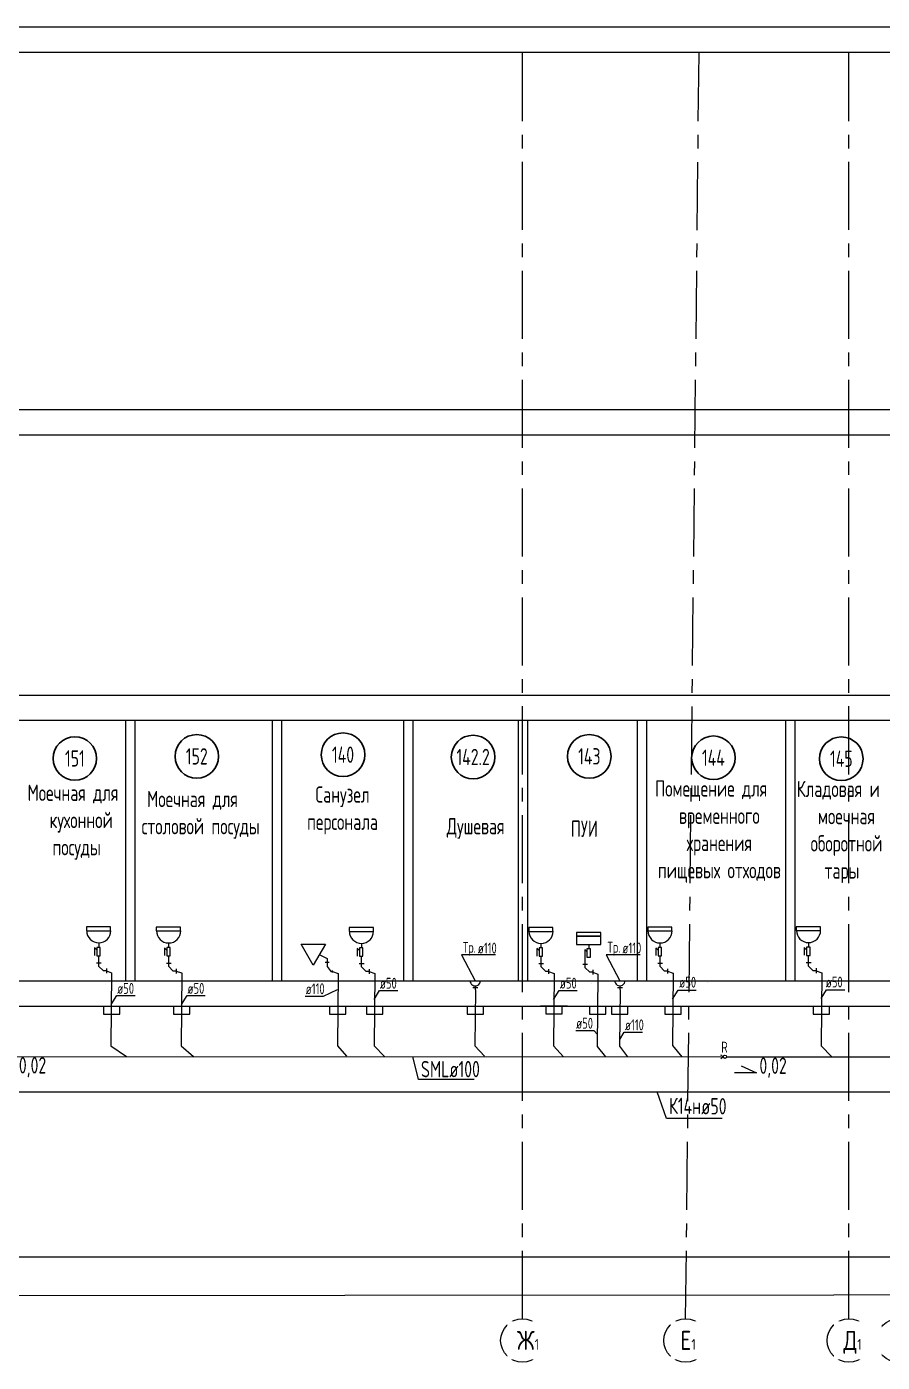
# Model space of a CAD drawing. Header units: millimetres. Extents: x -8689834 to 9419935, y -117443 to 166298.
# Drawn here: x -211330 to -195608, y -58947 to -34412 of the extents above; entities that cross this region are included whole.
import ezdxf
from ezdxf.enums import TextEntityAlignment as Align

# ---------------------------------------------------------------- set-up
doc = ezdxf.new("R2010")
doc.units = ezdxf.units.MM
doc.header["$MEASUREMENT"] = 0
doc.linetypes.add('CENTER', pattern=[2, 1.25, -0.25, 0.25, -0.25])
doc.layers.get('0').update_dxf_attribs({"color": 250, "lineweight": 9})
for name, color, linetype in [('PDF _0', 7, 'Continuous'), ('PDF __ВК-Text VK', 7, 'Continuous'), ('PDF __ВК-противопожарные муфты', 1, 'Continuous'), ('PDF __ВК-стены', 7, 'Continuous'), ('PDF __Сантехника', 7, 'Continuous'), ('АР_Кровля дорожки', 245, 'Continuous'), ('АР_Таблицы', 250, 'Continuous')]:
    doc.layers.add(name, color=color, linetype=linetype)
doc.layers.add('PDF __ВК-К1', color=7, linetype='Continuous', true_color=0xb80000)
doc.layers.add('PDF __ВК-К14н', color=190, linetype='Continuous', true_color=0x7f00ff)
for name, color, linetype, lineweight in [('АР_Маркер экспликации', 239, 'Continuous', 13), ('АР_Номер помещения', 1, 'Continuous', 25), ('АР_Оси', 195, 'Continuous', 9), ('АР_Помещения_площадь', 19, 'Continuous', 9), ('ВК_канализация', 32, 'Continuous', 15)]:
    doc.layers.add(name, color=color, linetype=linetype, lineweight=lineweight)
doc.styles.add('ISOCPEUR', font='isocpeur.ttf', dxfattribs={"width": 0.7})
doc.styles.get("Standard").update_dxf_attribs({"font": 'isocpeur.ttf', "width": 0.7})
doc.styles.add('ГОСТ 2.304', font='isocpeur.ttf', dxfattribs={"width": 0.7})

# ---------------------------------------------------------------- blocks, each defined once
blk = doc.blocks.new('*U1658')
at = {"layer": 'АР_Номер помещения', "color": 7}
blk.add_circle((-15720, 4793), 400, dxfattribs=at)
at = {"layer": 'АР_Помещения_площадь', "color": 7}
blk.add_line((-13545, 633), (-13545, 633), dxfattribs=at)
at = {"color": 7, "style": 'ISOCPEUR', "width": 0.7, "flags": 1}
blk.add_attdef('КАТЕГОРИЯ', (-499, -2092), '', height=250, dxfattribs=at)
at = {"layer": 'АР_Номер помещения', "color": 7, "style": 'ISOCPEUR', "width": 0.7}
blk.add_attdef('НОМЕР_ПОМЕЩЕНИЯ', text='', height=300, dxfattribs=at).set_placement((-15720, 4793), align=Align.MIDDLE_CENTER)
at = {"layer": 'АР_Помещения_площадь', "color": 7, "lineweight": 30, "width": 0.7, "flags": 104}
blk.add_attdef('ИМЯ_ПОМЕЩЕНИЯ', text='', height=100, dxfattribs=at).set_placement((158, 1217), align=Align.MIDDLE_CENTER)
at = {"layer": 'АР_Помещения_площадь', "color": 7, "style": 'ISOCPEUR', "width": 0.7}
blk.add_attdef('ПЛОЩАДЬ_ПОМЕЩЕНИЯ', text='', height=200, dxfattribs=at).set_placement((-13540, 880), align=Align.MIDDLE_RIGHT)

msp = doc.modelspace()

# ---------------------------------------------------------------- linework, layer by layer
at = {"layer": 'PDF _0', "color": 3, "lineweight": 13}
for centre in [(-203087.1, -51936.7), (-203087.1, -51936.7), (-200429.7, -51934.6), (-200429.7, -51934.6)]:
    msp.add_arc(centre, 95.2, 179.99999, 0.00001, dxfattribs=at)
at = {"layer": 'PDF __ВК-Text VK', "lineweight": 13}
msp.add_lwpolyline([(-198200.4, -53500), (-197918, -53630), (-198320.7, -53629.3)], dxfattribs=at)
at = {"layer": 'PDF __ВК-К1', "color": 244, "lineweight": 13, "true_color": 0x991b1e}
for points in [[(-210009.4, -51477.8), (-210009.4, -51668.3)], [(-208725.5, -51481.1), (-208725.5, -51671.6)], [(-205182.3, -51488.3), (-205182.3, -51678.8)], [(-201882.3, -51488.3), (-201882.3, -51678.8)], [(-201072.9, -51501.6), (-201072.9, -51692.1)], [(-199695.8, -51481.1), (-199695.8, -51671.6)], [(-196967.5, -51473.9), (-196967.5, -51664.4)], [(-210047.5, -51609), (-209958.6, -51609)], [(-209865.4, -51757.2), (-209920.5, -51757.2), (-210009.4, -51668.3)], [(-209865.4, -51712.7), (-209865.4, -51801.6)], [(-208763.6, -51612.3), (-208674.7, -51612.3)], [(-208581.6, -51760.5), (-208636.6, -51760.5), (-208725.5, -51671.6)], [(-208581.6, -51716), (-208581.6, -51804.9)], [(-205844, -51595.1), (-205771.5, -51595.1)], [(-205809.5, -51529.4), (-205809.5, -51678)], [(-205809.5, -51678), (-205736.9, -51771.2)], [(-205712.4, -51788.8), (-205712.4, -51752.4)], [(-205220.4, -51619.5), (-205131.5, -51619.5)], [(-205038.4, -51767.7), (-205093.4, -51767.7), (-205182.3, -51678.8)], [(-205038.4, -51723.2), (-205038.4, -51812.1)], [(-201920.4, -51619.5), (-201831.5, -51619.5)], [(-201738.4, -51767.7), (-201793.4, -51767.7), (-201882.3, -51678.8)], [(-201738.4, -51723.2), (-201738.4, -51812.1)], [(-201111, -51632.8), (-201022.1, -51632.8)], [(-200928.9, -51780.9), (-200984, -51780.9), (-201072.9, -51692.1)], [(-200928.9, -51736.5), (-200928.9, -51825.4)], [(-199733.9, -51612.3), (-199645, -51612.3)], [(-199551.9, -51760.5), (-199606.9, -51760.5), (-199695.8, -51671.6)], [(-199551.9, -51716), (-199551.9, -51804.9)], [(-197005.6, -51605.1), (-196916.7, -51605.1)], [(-196823.6, -51753.3), (-196878.6, -51753.3), (-196967.5, -51664.4)], [(-196823.6, -51708.8), (-196823.6, -51797.7)], [(-203258.6, -51938.8), (-202911.5, -51938.8)], [(-200601.1, -51936.7), (-200254, -51936.7)], [(-203038.5, -52070), (-203131.6, -52070)], [(-203038.5, -52070), (-203131.6, -52070)], [(-203085, -52103.9), (-203084.3, -52031.9)], [(-200381, -52067.9), (-200474.1, -52067.9)], [(-200381, -52067.9), (-200474.1, -52067.9)], [(-200427.5, -52101.8), (-200426.9, -52029.8)]]:
    msp.add_lwpolyline(points, dxfattribs=at)
at = {"layer": 'PDF __ВК-К1', "lineweight": 13}
msp.add_lwpolyline([(-203258.6, -51938.8), (-202911.5, -51938.8)], dxfattribs=at)
at = {"layer": 'PDF __ВК-К14н', "color": 152, "lineweight": 13, "true_color": 0x2776bb}
for points in [[(-229059.3, -53978.5), (-208786.5, -53977.4)], [(-208786.5, -53977.4), (-190701.8, -53976.3)]]:
    msp.add_lwpolyline(points, dxfattribs=at)
at = {"layer": 'PDF __ВК-противопожарные муфты', "lineweight": 13}
for points in [[(-210016.3, -52402.3), (-209770.8, -52402.3), (-209521, -52402.3)], [(-209918.9, -52402.3), (-209918.9, -52550.5), (-209618.4, -52550.5), (-209618.4, -52402.3)], [(-208732.4, -52402.3), (-208486.9, -52402.3), (-208237.2, -52402.3)], [(-208635.1, -52402.3), (-208635.1, -52550.5), (-208334.5, -52550.5), (-208334.5, -52402.3)], [(-205863.2, -52402.3), (-205617.7, -52402.3), (-205368, -52402.3)], [(-205765.9, -52402.3), (-205765.9, -52550.5), (-205465.3, -52550.5), (-205465.3, -52402.3)], [(-205185.7, -52402.3), (-204940.2, -52402.3), (-204690.5, -52402.3)], [(-205088.4, -52402.3), (-205088.4, -52550.5), (-204787.8, -52550.5), (-204787.8, -52402.3)], [(-203336, -52402.3), (-203090.5, -52402.3), (-202840.7, -52402.3)], [(-203238.6, -52402.3), (-203238.6, -52550.5), (-202938.1, -52550.5), (-202938.1, -52402.3)], [(-201889.2, -52399.4), (-201643.7, -52399.4), (-201394, -52399.4)], [(-201791.9, -52399.4), (-201791.9, -52547.5), (-201491.3, -52547.5), (-201491.3, -52399.4)], [(-201083.5, -52402.3), (-200838, -52402.3), (-200588.2, -52402.3)], [(-200986.2, -52402.3), (-200986.2, -52550.5), (-200685.6, -52550.5), (-200685.6, -52402.3)], [(-200680.8, -52402.3), (-200435.3, -52402.3), (-200185.5, -52402.3)], [(-200583.5, -52402.3), (-200583.5, -52550.5), (-200282.9, -52550.5), (-200282.9, -52402.3)], [(-199702.8, -52402.3), (-199457.3, -52402.3), (-199207.5, -52402.3)], [(-199605.4, -52402.3), (-199605.4, -52550.5), (-199304.9, -52550.5), (-199304.9, -52402.3)], [(-196974.5, -52402.3), (-196729, -52402.3), (-196479.2, -52402.3)], [(-196877.1, -52402.3), (-196877.1, -52550.5), (-196576.6, -52550.5), (-196576.6, -52402.3)]]:
    msp.add_lwpolyline(points, dxfattribs=at)
at = {"layer": 'PDF __ВК-стены', "color": 18, "lineweight": 13, "true_color": 0x000000}
for points in [[(-251635.5, -34412.4), (-171723.3, -34412.4)], [(-251635.5, -34878.1), (-172011.2, -34878.1)], [(-251635.5, -34878.1), (-171723.3, -34878.1)], [(-251262.1, -41442.7), (-171723.3, -41442.7)], [(-251259, -41908.3), (-171723.3, -41908.3)], [(-251092.7, -46691.8), (-171723.3, -46691.8)], [(-251092.7, -47153.2), (-171723.3, -47153.2)], [(-209511.7, -47160.4), (-209511.7, -51943.9)], [(-209342.4, -47160.4), (-209342.4, -51943.9)], [(-206816.2, -47153.2), (-206816.2, -51936.7)], [(-206646.8, -47153.2), (-206646.8, -51936.7)], [(-204404.7, -47157.8), (-204404.7, -51941.3)], [(-204235.3, -47157.8), (-204235.3, -51941.3)], [(-202298.7, -47160.4), (-202298.7, -51943.9)], [(-202129.4, -47160.4), (-202129.4, -51943.9)], [(-200112.1, -47160.4), (-200112.1, -51943.9)], [(-199942.8, -47160.4), (-199942.8, -51943.9)], [(-197383.9, -47160.4), (-197383.9, -51943.9)], [(-197214.6, -47160.4), (-197214.6, -51943.9)], [(-251092.7, -51936.7), (-171723.3, -51936.7)], [(-251092.7, -52402.3), (-172011.2, -52402.3)], [(-251092.7, -52402.3), (-171723.3, -52402.3)], [(-250394.1, -57746.2), (-115672.8, -57651.4)]]:
    msp.add_lwpolyline(points, dxfattribs=at)
at = {"layer": 'PDF __Сантехника', "lineweight": 13}
for points in [[(-209787.1, -50948.7), (-210231.6, -50948.7), (-210231.6, -51020.6), (-209787.1, -51020.6)], [(-208503.3, -50952), (-208947.7, -50952), (-208947.7, -51023.9), (-208503.3, -51023.9)], [(-204960.1, -50959.2), (-205404.5, -50959.2), (-205404.5, -51031.1), (-204960.1, -51031.1)], [(-201660.1, -50959.2), (-202104.6, -50959.2), (-202104.6, -51031.1), (-201660.1, -51031.1)], [(-199473.5, -50952), (-199918, -50952), (-199918, -51023.9), (-199473.5, -51023.9)], [(-196745.3, -50944.8), (-197189.8, -50944.8), (-197189.8, -51016.7), (-196745.3, -51016.7)], [(-206065.1, -51650.3), (-206286.2, -51263.4), (-205840.6, -51263.4)], [(-200780.8, -51048.6), (-201225.2, -51048.6), (-201225.2, -51120.6), (-200780.8, -51120.6)], [(-200780.8, -51120.6), (-201225.2, -51120.6), (-201225.2, -51273), (-200780.8, -51273)], [(-209977.6, -51325.4), (-210041.1, -51325.4), (-210041.1, -51477.8), (-209977.6, -51477.8)], [(-208693.7, -51328.7), (-208757.2, -51328.7), (-208757.2, -51481.1), (-208693.7, -51481.1)], [(-205150.5, -51335.9), (-205214, -51335.9), (-205214, -51488.3), (-205150.5, -51488.3)], [(-201850.6, -51335.9), (-201914.1, -51335.9), (-201914.1, -51488.3), (-201850.6, -51488.3)], [(-200971.3, -51353.4), (-201034.8, -51353.4), (-201034.8, -51505.8), (-200971.3, -51505.8)], [(-199664, -51328.7), (-199727.5, -51328.7), (-199727.5, -51481.1), (-199664, -51481.1)], [(-196935.8, -51321.5), (-196999.3, -51321.5), (-196999.3, -51473.9), (-196935.8, -51473.9)]]:
    msp.add_lwpolyline(points, close=True, dxfattribs=at)
for points in [[(-210007.2, -51245), (-210007.2, -51325.4)], [(-208723.4, -51248.3), (-208723.4, -51328.7)], [(-205180.2, -51255.5), (-205180.2, -51335.9)], [(-201880.2, -51255.5), (-201880.2, -51335.9)], [(-201003, -51273), (-201003, -51353.4)], [(-199693.7, -51248.3), (-199693.7, -51328.7)], [(-196965.4, -51241.1), (-196965.4, -51321.5)], [(-210041.1, -51372), (-210083.4, -51333.9), (-210083.4, -51473.6)], [(-208757.2, -51375.3), (-208799.6, -51337.2), (-208799.6, -51476.9)], [(-205954.6, -51456.9), (-205809.5, -51529.4)], [(-205214, -51382.5), (-205256.4, -51344.4), (-205256.4, -51484.1)], [(-201914.1, -51382.5), (-201956.4, -51344.4), (-201956.4, -51484.1)], [(-201034.8, -51400), (-201072.9, -51361.9), (-201072.9, -51501.6)], [(-199727.5, -51375.3), (-199769.9, -51337.2), (-199769.9, -51476.9)], [(-196999.3, -51368.1), (-197041.6, -51330), (-197041.6, -51469.7)]]:
    msp.add_lwpolyline(points, dxfattribs=at)
for centre in [(-210005.1, -51018.5), (-208721.3, -51021.8), (-205178.1, -51029), (-201878.1, -51029), (-199691.5, -51021.8), (-196963.3, -51014.6)]:
    msp.add_arc(centre, 222.2, 180, 0, dxfattribs=at)
at = {"layer": 'АР_Кровля дорожки', "color": 7, "lineweight": 13, "ltscale": 500}
msp.add_lwpolyline([(-201241.3, -52850.6), (-200906, -52850.6), (-200842.9, -52928)], dxfattribs=at)
at = {"layer": 'АР_Оси', "color": 18, "linetype": 'CENTER', "lineweight": 13, "ltscale": 1000, "true_color": 0x000000}
for p, q in [((-202221, -58146.7), (-202221, -34711.8)), ((-199221, -58146.7), (-198972.9, -34711.8)), ((-196221, -58146.7), (-196221, -34711.8))]:
    msp.add_line(p, q, dxfattribs=at)
at = {"layer": 'АР_Оси', "color": 18, "lineweight": 13, "ltscale": 0.5, "true_color": 0x000000}
for centre in [(-202221, -58546.7), (-199221, -58546.7), (-196221, -58546.7), (-195313.6, -58546.7)]:
    msp.add_circle(centre, 400, dxfattribs=at)
at = {"layer": 'ВК_канализация', "color": 18, "lineweight": 13, "ltscale": 500, "true_color": 0x000000}
for points in [[(-202713.2, -51464.5), (-203338.2, -51464.5), (-203090.7, -51938.8)], [(-200055.8, -51462.4), (-200680.7, -51462.4), (-200433.2, -51936.7)], [(-209774.7, -52375.9), (-209674.7, -52211.3), (-209339.4, -52211.3)], [(-208483.4, -52375.9), (-208383.4, -52211.3), (-208048.1, -52211.3)], [(-206210.9, -52218.1), (-205875.6, -52218.1), (-205616.9, -52098.3)], [(-204947.6, -52281.4), (-204847.6, -52116.7), (-204512.4, -52116.7)], [(-201647.6, -52281.4), (-201547.6, -52116.7), (-201212.4, -52116.7)], [(-199461.1, -52274.2), (-199361.1, -52109.5), (-199025.9, -52109.5)], [(-196732.8, -52267), (-196632.8, -52102.4), (-196297.6, -52102.4)], [(-200433.1, -53017), (-200351.5, -52882.7), (-200016.3, -52882.7)], [(-203104.4, -53750.9), (-204128.3, -53750.9), (-204233.5, -53331.1)], [(-198550.1, -54465.5), (-199574, -54465.5), (-199744.2, -53976.8)]]:
    msp.add_lwpolyline(points, dxfattribs=at)
at = {"layer": 'ВК_канализация', "color": 244, "lineweight": 13, "ltscale": 500, "true_color": 0x991b1e}
for points in [[(-209865.4, -51757.2), (-209769, -51792)], [(-208581.6, -51760.5), (-208485.2, -51795.3)], [(-199551.9, -51760.5), (-199448.1, -51797.7)], [(-196823.6, -51753.3), (-196719.8, -51792)], [(-209769, -51792), (-209781.6, -53135.4)], [(-208477.7, -51792), (-208490.3, -53135.4)], [(-205712.4, -51771), (-205736.9, -51771.2)], [(-205712.4, -51770.6), (-205608.7, -51805.5)], [(-205608.7, -51806.8), (-205621.1, -53135.4)], [(-205038.4, -51767.7), (-204934.7, -51805.1)], [(-204934.7, -51805.1), (-204947, -53132.5)], [(-201738.4, -51767.7), (-201634.7, -51802.5)], [(-201634.7, -51803.5), (-201647.1, -53132.5)], [(-200928.9, -51781.3), (-200832.5, -51816.1)], [(-200832.5, -51816.1), (-200844.9, -53143.7)], [(-199448.1, -51797.7), (-199460.5, -53125.3)], [(-196719.8, -51792), (-196732.3, -53135.4)], [(-203085, -52103.9), (-203097.3, -53133.6)], [(-200427.5, -52101.8), (-200433.8, -53136.9)], [(-209781.6, -53135.4), (-209496.4, -53328.5)], [(-208490.3, -53135.4), (-208267.1, -53329.9)], [(-205621.1, -53135.4), (-205454.5, -53325.7)], [(-204947, -53132.5), (-204753.1, -53332.1)], [(-203097.3, -53133.6), (-202918.5, -53322.4)], [(-201647.1, -53132.5), (-201463.4, -53333.6)], [(-200844.9, -53143.7), (-200692.9, -53332.9)], [(-200433.8, -53136.9), (-200290.2, -53332.9)], [(-199460.5, -53125.3), (-199292.3, -53334.7)], [(-196732.3, -53135.4), (-196533, -53335.6)], [(-212077.4, -53327.2), (-198576.2, -53335.1)], [(-198529.5, -53334.7), (-198546.2, -53334.8)], [(-198469.5, -53334), (-196389.6, -53335.1)], [(-198469.5, -53334.4), (-193373.8, -53337.4)]]:
    msp.add_lwpolyline(points, dxfattribs=at)
at = {"layer": 'ВК_канализация', "color": 7, "lineweight": 13, "ltscale": 500}
msp.add_lwpolyline([(-172011.2, -57016.1), (-251262.1, -57016.1)], dxfattribs=at)
at = {"layer": 'ВК_канализация', "color": 244, "lineweight": 13, "ltscale": 500, "true_color": 0x991b1e}
msp.add_circle((-198499.5, -53334.4), 30, dxfattribs=at)
msp.add_arc((-198576.2, -53335.1), 30, 270.50316, 90.50316, dxfattribs=at)

# ---------------------------------------------------------------- block references
at = {"layer": 'АР_Маркер экспликации', "color": 7, "lineweight": 13}
ref = msp.add_blockref('*U1658', (-194724.1, -52647.6), dxfattribs=at)
ref.add_attrib('НОМЕР_ПОМЕЩЕНИЯ', '151', dxfattribs={"layer": 'АР_Номер помещения', "color": 7, "height": 300, "style": 'ISOCPEUR', "width": 0.7}).set_placement((-210443.9, -47854.2), align=Align.MIDDLE_CENTER)
ref = msp.add_blockref('*U1658', (-192484.4, -52608.9), dxfattribs=at)
ref.add_attrib('НОМЕР_ПОМЕЩЕНИЯ', '152', dxfattribs={"layer": 'АР_Номер помещения', "color": 7, "height": 300, "style": 'ISOCPEUR', "width": 0.7}).set_placement((-208204.1, -47815.5), align=Align.MIDDLE_CENTER)
ref = msp.add_blockref('*U1658', (-189796.9, -52578.3), dxfattribs=at)
ref.add_attrib('НОМЕР_ПОМЕЩЕНИЯ', '140', dxfattribs={"layer": 'АР_Номер помещения', "color": 7, "height": 300, "style": 'ISOCPEUR', "width": 0.7}).set_placement((-205516.6, -47784.9), align=Align.MIDDLE_CENTER)
ref = msp.add_blockref('*U1658', (-187407.2, -52621), dxfattribs=at)
ref.add_attrib('НОМЕР_ПОМЕЩЕНИЯ', '142.2', dxfattribs={"layer": 'АР_Номер помещения', "color": 7, "height": 300, "style": 'ISOCPEUR', "width": 0.7}).set_placement((-203126.9, -47827.6), align=Align.MIDDLE_CENTER)
ref = msp.add_blockref('*U1658', (-185271.4, -52608.9), dxfattribs=at)
ref.add_attrib('НОМЕР_ПОМЕЩЕНИЯ', '143', dxfattribs={"layer": 'АР_Номер помещения', "color": 7, "height": 300, "style": 'ISOCPEUR', "width": 0.7}).set_placement((-200991.1, -47815.5), align=Align.MIDDLE_CENTER)
ref = msp.add_blockref('*U1658', (-182991.3, -52634.6), dxfattribs=at)
ref.add_attrib('НОМЕР_ПОМЕЩЕНИЯ', '144', dxfattribs={"layer": 'АР_Номер помещения', "color": 7, "height": 300, "style": 'ISOCPEUR', "width": 0.7}).set_placement((-198711.1, -47841.2), align=Align.MIDDLE_CENTER)
ref = msp.add_blockref('*U1658', (-180640.8, -52652.4), dxfattribs=at)
ref.add_attrib('НОМЕР_ПОМЕЩЕНИЯ', '145', dxfattribs={"layer": 'АР_Номер помещения', "color": 7, "height": 300, "style": 'ISOCPEUR', "width": 0.7}).set_placement((-196360.5, -47859), align=Align.MIDDLE_CENTER)

# ---------------------------------------------------------------- texts
at = {"layer": 'АР_Таблицы', "lineweight": 13, "ltscale": 100, "attachment_point": 4, "style": 'ISOCPEUR'}
for s, insert, char_height, width in [('\\pxi-1,l1,qc,t1,5;Помещение для временного хранения пищевых отходов', (-200081.5, -49196.8), 300, 2659.108), ('\\pxi-1,l1,qc,t1,5;Кладовая и моечная оборотной\\P тары', (-197745.6, -49204.5), 300, 2659.108), ('\\pxi-1,l1,qc,t1,5;Моечная для кухонной\\P посуды', (-211808.8, -49025.7), 300, 2659.108), ('\\pxi-1,l1,qc,t1,5;Моечная для столовой посуды', (-209612.5, -48889.6), 300, 2659.108), ('\\pxqc;Санузел\\Pперсонала', (-206855.6, -48807.7), 300, 2659.108), ('\\pxi-1,l1,qc,t1,5;Душевая', (-204409.3, -49139.5), 300, 2659.108), ('\\pxi-1,l1,qc,t1,5;ПУИ', (-202412.8, -49145.9), 300, 2659.108), ('\\pxi-1,l1,t1,5;ø50', (-209666.9, -52078.6), 200, 7500), ('\\pxi-1,l1,t1,5;ø50', (-208375.6, -52078.6), 200, 7500), ('\\pxi-1,l1,t1,5;ø110', (-206203.1, -52085.5), 200, 7500), ('\\pxi-1,l1,t1,5;ø50', (-204839.8, -51984.1), 200, 7500), ('\\pxi-1,l1,t1,5;ø50', (-201532.9, -51982.3), 200, 7500), ('\\pxi-1,l1,t1,5;ø50', (-199338.4, -51964.8), 200, 7500), ('\\pxi-1,l1,t1,5;ø50', (-196646.1, -51961.3), 200, 7500), ('\\pxi-1,l1,t1,5;ø50', (-201233.5, -52718), 200, 7500), ('\\pxi-1,l1,t1,5;ø110', (-200336.8, -52748.2), 200, 7500)]:
    msp.add_mtext(s, dxfattribs=dict(at, insert=insert, char_height=char_height, width=width))
at = {"layer": 'ВК_канализация', "color": 18, "lineweight": 13, "ltscale": 100, "true_color": 0x000000, "attachment_point": 4, "style": 'ISOCPEUR'}
for s, insert, char_height, width in [('Тр.', (-203314.8, -51351.9), 200, 5891.51), ('\\pxi-1,l1,t1,5;ø110', (-203040.8, -51337.9), 200, 7500), ('Тр.', (-200657.3, -51349.8), 200, 5891.51), ('\\pxi-1,l1,t1,5;ø110', (-200383.3, -51335.8), 200, 7500), ('R', (-198567.8, -53159.2), 205.4, 5730.034), ('\\pxi-1,l1,t1,5;SMLø100', (-204085, -53561.3), 300, 2224.257), ('К14н', (-199525.8, -54237.2), 300, 5891.51), ('\\pxi-1,l1,t1,5;ø50', (-198934.1, -54243.5), 300, 7500)]:
    msp.add_mtext(s, dxfattribs=dict(at, insert=insert, char_height=char_height, width=width))
at = {"layer": 'ВК_канализация', "color": 18, "lineweight": 13, "ltscale": 100, "true_color": 0x000000, "char_height": 300, "width": 5891.51, "attachment_point": 6, "rotation": 359.89891, "style": 'ISOCPEUR'}
for insert in [(-210971.1, -53527), (-197363.2, -53534.2)]:
    msp.add_mtext('0,02', dxfattribs=dict(at, insert=insert))

# ---------------------------------------------------------------- next in the draw order: texts
at = {"layer": 'АР_Оси', "color": 18, "lineweight": 13, "true_color": 0x000000, "char_height": 350, "width": 528.82, "attachment_point": 1, "line_spacing_factor": 1.149209, "style": 'ГОСТ 2.304', "bg_fill": 2}
for s, insert in [('{\\W0.8;Ж\\H0.57143x;1}', (-202320.8, -58368.9)), ('{\\W0.8;Е\\H0.57143x;1}', (-199320.8, -58368.9)), ('{\\W0.8;Д\\H0.57143x;1}', (-196320.8, -58368.9))]:
    msp.add_mtext(s, dxfattribs=dict(at, insert=insert))

doc.saveas('drawing.dxf')
